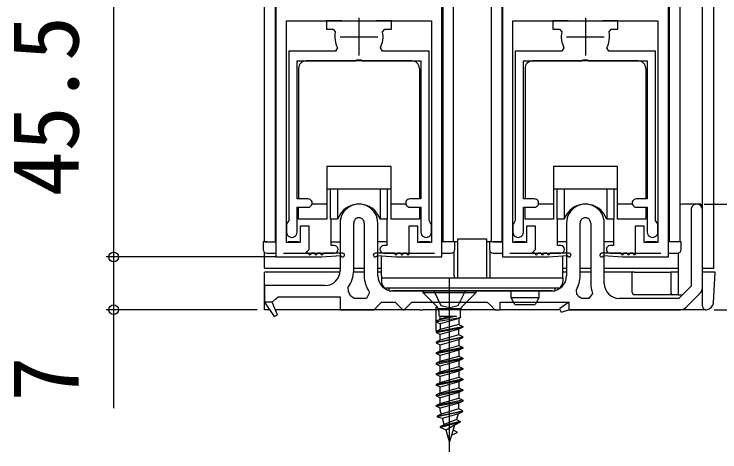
# Model space of a CAD drawing. Units: millimetres, scale not verified. Extents: x -525 to 525, y -782 to 777.
# Drawn here: x 78 to 171.5, y 238.7 to 296.7 of the extents above; entities that cross this region are included whole.
import ezdxf
from ezdxf.enums import TextEntityAlignment as Align

# ---------------------------------------------------------------- set-up
doc = ezdxf.new("R2010")
doc.units = ezdxf.units.MM
doc.header["$LTSCALE"] = 4
for name, color, linetype in [('0-2_YKK_11', 7, 'Continuous'), ('0-3_YKK_12', 2, 'Continuous'), ('0-4_YKK_13', 4, 'Continuous'), ('0-6_YKK_D', 6, 'Continuous')]:
    doc.layers.add(name, color=color, linetype=linetype)
doc.styles.add('ＭＳ ゴシック', font='')
doc.styles.get('ＭＳ ゴシック').set_extended_font_data('MS Gothic')

msp = doc.modelspace()

# ---------------------------------------------------------------- linework, layer by layer
at = {"layer": '0-2_YKK_11'}
for p, q in [((123.681, 296.2), (123.681, 291.2)), ((153.681, 296.2), (153.681, 291.2)), ((121.181, 293.7), (126.181, 293.7)), ((151.181, 293.7), (156.181, 293.7)), ((169.181, 260.414), (169.181, 270.75)), ((121.181, 269), (121.181, 262.7)), ((122.981, 262.7), (122.981, 269)), ((124.381, 269), (124.381, 262)), ((126.181, 262), (126.181, 269)), ((151.181, 269), (151.181, 262)), ((152.981, 262), (152.981, 269)), ((154.381, 269), (154.381, 261)), ((156.181, 261), (156.181, 269)), ((113.681, 265), (116.581, 265)), ((117.781, 265), (117.381, 265)), ((118.581, 265), (118.181, 265)), ((121.531, 265), (118.981, 265)), ((128.381, 265), (125.831, 265)), ((129.181, 265), (128.781, 265)), ((129.981, 265), (129.581, 265)), ((130.781, 265), (133.681, 265)), ((143.684, 265), (146.584, 265)), ((147.784, 265), (147.384, 265)), ((148.584, 265), (148.184, 265)), ((151.534, 265), (148.984, 265)), ((158.384, 265), (155.834, 265)), ((159.184, 265), (158.784, 265)), ((159.984, 265), (159.584, 265)), ((160.784, 265), (163.684, 265)), ((122.28, 259.901), (122.273, 260.492)), ((149.181, 260), (128.181, 260)), ((152.563, 259.538), (152.489, 260.13)), ((166.973, 257.793), (168.888, 259.707)), ((112.181, 258.5), (111.181, 258.5)), ((151.481, 258.5), (151.481, 257.5))]:
    msp.add_line(p, q, dxfattribs=at)
for points in [[(112.681, 309), (112.681, 264.5), (113.681, 264.5), (118.781, 264.5), (121.286, 264.7)], [(126.076, 264.7), (128.581, 264.5), (133.681, 264.5), (134.681, 264.5), (134.681, 309)], [(142.684, 309), (142.684, 264.5), (143.684, 264.5), (148.784, 264.5), (151.289, 264.7)], [(156.079, 264.7), (158.584, 264.5), (163.684, 264.5), (164.684, 264.5), (164.684, 309)], [(116.981, 265), (116.581, 265), (117.081, 265.5), (117.081, 268.6), (115.881, 268.6), (115.881, 266.4), (114.081, 266.4), (114.081, 295.8), (133.281, 295.8), (133.281, 266.4), (131.481, 266.4), (131.481, 268.6), (130.281, 268.6), (130.281, 265), (130.381, 265)], [(121.407, 295.8), (119.381, 295.8), (119.381, 294.7), (120.252, 294.7), (120.546, 294.34)], [(126.816, 294.34), (127.11, 294.7), (127.981, 294.7), (127.981, 295.8), (125.955, 295.8)], [(146.984, 265), (146.584, 265), (147.084, 265.5), (147.084, 268.6), (145.884, 268.6), (145.884, 266.4), (144.084, 266.4), (144.084, 295.8), (163.284, 295.8), (163.284, 266.4), (161.484, 266.4), (161.484, 268.6), (160.284, 268.6), (160.284, 265), (160.384, 265)], [(151.407, 295.8), (149.381, 295.8), (149.381, 294.7), (150.251, 294.7), (150.545, 294.34)], [(156.816, 294.34), (157.11, 294.7), (157.981, 294.7), (157.981, 295.8), (155.954, 295.8)], [(120.835, 292.237), (120.568, 291.8), (114.381, 291.8), (114.381, 269.32), (114.231, 269.06), (114.081, 268.8), (114.081, 267.8)], [(133.281, 267.8), (133.281, 268.8), (133.131, 269.06), (132.981, 269.32), (132.981, 291.8), (126.794, 291.8), (126.527, 292.237)], [(150.835, 292.237), (150.568, 291.8), (144.381, 291.8), (144.381, 269.32), (144.231, 269.06), (144.081, 268.8), (144.081, 267.8)], [(163.281, 267.8), (163.281, 268.8), (163.131, 269.06), (162.981, 269.32), (162.981, 291.8), (156.793, 291.8), (156.527, 292.237)], [(116.931, 272.2), (115.481, 272.2), (115.481, 290.5), (123.223, 290.5), (123.406, 290.62), (123.956, 290.62), (124.139, 290.5), (131.881, 290.5), (131.881, 272.2), (130.431, 272.2)], [(146.931, 272.2), (145.481, 272.2), (145.481, 290.5), (153.222, 290.5), (153.406, 290.62), (153.956, 290.62), (154.139, 290.5), (161.881, 290.5), (161.881, 272.2), (160.431, 272.2)], [(115.481, 267.8), (115.481, 271.1), (116.931, 271.1)], [(130.431, 271.1), (131.881, 271.1), (131.881, 267.8)], [(145.481, 267.8), (145.481, 271.1), (146.931, 271.1)], [(167.681, 270.75), (167.681, 260.621), (166.059, 259), (158.181, 259)], [(160.431, 271.1), (161.881, 271.1), (161.881, 267.8)], [(119.181, 260.7), (111.181, 260.7), (111.181, 258.5), (112.435, 256.593), (112.871, 256.823), (112.181, 258.5), (112.187, 258.5), (112.683, 258.938), (112.981, 259.2), (121.181, 259.2), (121.181, 257.5), (125.681, 257.5), (126.181, 258), (126.681, 258.5), (128.481, 258.5), (128.981, 258), (129.481, 257.5), (129.681, 257.5), (130.181, 258), (130.681, 258.5), (140.681, 258.5), (141.181, 258), (141.681, 257.5), (142.381, 257.5), (142.381, 258.5), (151.481, 258.5), (150.253, 257.631), (150.463, 257.199), (151.481, 257.5), (166.266, 257.5)], [(125.089, 259.791), (124.682, 259), (123.049, 259), (122.575, 259.34)], [(154.619, 259.674), (154.151, 259), (153.213, 259), (152.78, 259.25)]]:
    msp.add_lwpolyline(points, dxfattribs=at)
for centre, radius, start, end in [((123.681, 293.7), 3.2, 168.46306, 207.20291), ((123.681, 293.7), 3.2, 332.79709, 11.53694), ((153.681, 293.7), 3.2, 168.46306, 207.20291), ((153.681, 293.7), 3.2, 332.79709, 11.53694), ((116.931, 271.65), 0.55, 269.99999, 90.00001), ((130.431, 271.65), 0.55, 89.99999, 270.00001), ((146.931, 271.65), 0.55, 269.99999, 90.00001), ((160.431, 271.65), 0.55, 89.99999, 270.00001), ((123.681, 269), 2.5, 359.99999, 180.00001), ((153.681, 269), 2.5, 359.99999, 180.00001), ((168.431, 270.75), 0.75, 359.99999, 180.00001), ((123.681, 269), 0.7, 359.99999, 180.00001), ((153.681, 269), 0.7, 359.99999, 180.00001), ((114.781, 267.8), 0.7, 179.99999, 0.00001), ((132.581, 267.8), 0.7, 179.99999, 0.00001), ((144.781, 267.8), 0.7, 179.99999, 0.00001), ((162.581, 267.8), 0.7, 179.99999, 0.00001), ((117.181, 265), 0.2, 179.99999, 0.00001), ((117.981, 265), 0.2, 179.99999, 0.00001), ((118.781, 265), 0.2, 179.99999, 0.00001), ((121.531, 264.75), 0.25, 191.53696, 90), ((125.831, 264.75), 0.25, 90, 348.46304), ((128.581, 265), 0.2, 179.99999, 0.00001), ((129.381, 265), 0.2, 179.99999, 0.00001), ((130.181, 265), 0.2, 179.99999, 0.00001), ((147.184, 265), 0.2, 179.99999, 0.00001), ((147.984, 265), 0.2, 179.99999, 0.00001), ((148.784, 265), 0.2, 179.99999, 0.00001), ((151.534, 264.75), 0.25, 191.53696, 90), ((155.834, 264.75), 0.25, 90, 348.46304), ((158.584, 265), 0.2, 179.99999, 0.00001), ((159.384, 265), 0.2, 179.99999, 0.00001), ((160.184, 265), 0.2, 179.99999, 0.00001), ((119.181, 262.7), 2, 270.00001, 359.99999), ((119.181, 262.7), 3.8, 324.46721, 359.99999), ((128.181, 262), 3.8, 179.99998, 215.54875), ((128.181, 262), 2, 180.00001, 269.99999), ((149.181, 262), 2, 270.00001, 359.99999), ((149.181, 262), 3.8, 330.5264, 359.99998), ((158.181, 261), 3.8, 179.99999, 200.4162), ((158.181, 261), 2, 180.00001, 269.99999), ((168.181, 260.414), 1, 315.00003, 0.00002), ((120.681, 258.7), 2, 18.66298, 36.89788), ((151.481, 258.5), 1.5, 30.00006, 43.80072), ((166.266, 258.5), 1, 269.99998, 314.99997)]:
    msp.add_arc(centre, radius, start, end, dxfattribs=at)
at = {"layer": '0-3_YKK_12'}
for p, q in [((111.181, 266.5), (111.181, 406)), ((112.581, 406), (112.581, 266.5)), ((134.781, 406), (134.781, 266.5)), ((136.181, 406), (136.181, 266.5)), ((141.195, 406), (141.194, 266.5)), ((142.595, 406), (142.594, 266.5)), ((164.78, 406), (164.78, 266.5)), ((166.195, 406), (166.195, 266.5)), ((169.181, 263), (169.181, 406)), ((170.681, 263), (170.681, 406)), ((111.231, 266.5), (112.681, 266.5)), ((114.281, 266.5), (115.681, 266.5)), ((119.981, 266.5), (121.181, 266.5)), ((127.381, 266.5), (126.181, 266.5)), ((133.081, 266.5), (131.681, 266.5)), ((136.781, 266.5), (134.681, 266.5)), ((142.684, 266.5), (140.581, 266.5)), ((145.684, 266.5), (144.284, 266.5)), ((151.181, 266.5), (149.981, 266.5)), ((157.381, 266.5), (156.181, 266.5)), ((163.084, 266.5), (161.684, 266.5)), ((166.195, 266.5), (164.684, 266.5)), ((111.181, 263), (111.181, 265.1)), ((111.181, 263), (121.171, 263)), ((122.975, 263), (124.381, 263)), ((126.181, 263), (126.681, 263)), ((150.681, 263), (151.181, 263)), ((152.981, 263), (154.381, 263)), ((156.181, 263), (165.981, 263)), ((169.181, 263), (170.681, 263))]:
    msp.add_line(p, q, dxfattribs=at)
at = {"layer": '0-4_YKK_13'}
for p, q in [((130.681, 290.5), (116.681, 290.5)), ((160.684, 290.5), (146.684, 290.5)), ((115.681, 289.5), (115.681, 272.217)), ((131.681, 289.5), (131.681, 272.217)), ((145.684, 289.5), (145.684, 272.217)), ((161.684, 289.5), (161.684, 272.217)), ((127.931, 273.5), (119.431, 273.5)), ((120.852, 273.5), (120.852, 269.5)), ((126.509, 273.5), (126.509, 269.5)), ((157.934, 273.5), (149.434, 273.5)), ((150.856, 273.5), (150.856, 269.5)), ((156.512, 273.5), (156.512, 269.5)), ((119.431, 271.5), (117.46, 271.5)), ((129.902, 271.5), (127.931, 271.5)), ((149.434, 271.5), (147.463, 271.5)), ((159.905, 271.5), (157.934, 271.5)), ((168.981, 271.5), (166.481, 271.5)), ((168.981, 271.5), (168.981, 271.26)), ((127.381, 269.5), (127.381, 266)), ((157.384, 269.5), (157.384, 266)), ((110.981, 266.5), (110.981, 265.5)), ((111.481, 266.5), (110.981, 266.5)), ((111.481, 266.5), (112.681, 266.5)), ((133.081, 266.5), (131.681, 266.5)), ((136.781, 266.9), (140.581, 266.9)), ((136.781, 261.997), (136.781, 266.9)), ((140.581, 266.9), (140.581, 261.997)), ((140.984, 266.5), (140.984, 265.5)), ((141.484, 266.5), (140.984, 266.5)), ((141.484, 266.5), (142.684, 266.5)), ((163.084, 266.5), (161.684, 266.5)), ((127.381, 266), (126.956, 266)), ((157.384, 266), (156.959, 266)), ((111.481, 265), (112.681, 265)), ((114.181, 265), (120.406, 265)), ((126.956, 265), (129.481, 265)), ((134.681, 265), (135.881, 265)), ((136.281, 261.997), (136.281, 265.2)), ((141.081, 261.997), (141.081, 265.205)), ((141.484, 265), (142.684, 265)), ((144.184, 265), (150.409, 265)), ((156.959, 265), (159.484, 265)), ((164.684, 265), (165.884, 265)), ((126.681, 261.997), (126.681, 264.5)), ((150.681, 261.997), (150.681, 264.5)), ((111.181, 257.5), (111.181, 262.5)), ((121.181, 262.5), (111.181, 262.5)), ((124.381, 262.5), (122.975, 262.5)), ((126.681, 262.5), (126.181, 262.5)), ((126.681, 261.997), (126.681, 261.7)), ((136.281, 261.997), (136.281, 261.7)), ((136.781, 261.7), (136.781, 261.997)), ((140.581, 261.997), (140.581, 261.7)), ((141.081, 261.7), (141.081, 261.997)), ((151.181, 262.5), (150.681, 262.5)), ((150.681, 261.7), (150.681, 261.997)), ((154.381, 262.5), (152.981, 262.5)), ((159.581, 262.5), (156.181, 262.5)), ((160.181, 262.5), (159.881, 262.5)), ((160.181, 262.5), (164.981, 262.5)), ((164.981, 262.5), (164.981, 259.8)), ((165.981, 262.5), (164.981, 262.5)), ((169.681, 262.5), (169.181, 262.5)), ((170.382, 262.5), (169.681, 262.5)), ((126.681, 261.7), (126.681, 261.2)), ((150.681, 261.7), (126.681, 261.7)), ((135.681, 238.653), (135.681, 261.788)), ((150.681, 261.7), (150.681, 261.2)), ((127.681, 260), (127.681, 260.4)), ((127.681, 260.4), (149.681, 260.4)), ((143.831, 259.066), (143.831, 260)), ((147.531, 260), (147.531, 259.066)), ((150.181, 260.334), (150.181, 260.4)), ((169.181, 258.002), (169.181, 260.414)), ((132.181, 259.75), (134.046, 257.884)), ((137.315, 257.884), (139.181, 259.75)), ((144.331, 258.2), (143.831, 259.066)), ((147.531, 259.066), (143.831, 259.066)), ((147.531, 259.066), (147.031, 258.2)), ((165.981, 259.5), (160.1, 259.5)), ((166.481, 259.5), (166.559, 259.5)), ((144.331, 258.2), (147.031, 258.2)), ((111.838, 257.5), (111.181, 257.5)), ((131.681, 257.5), (112.592, 257.5)), ((131.681, 257.5), (132.181, 257.5)), ((141.881, 257.5), (132.181, 257.5)), ((133.931, 254.706), (133.931, 257.835)), ((134.281, 257.65), (137.081, 257.65)), ((141.881, 257.5), (142.381, 257.5)), ((150.186, 257.5), (142.381, 257.5)), ((157.681, 257.5), (151.481, 257.5)), ((169.634, 257.5), (157.681, 257.5)), ((137.081, 256.418), (133.967, 255.881)), ((135.803, 256.65), (134.441, 256.265)), ((136.921, 256.335), (134.441, 255.635)), ((136.921, 255.565), (134.441, 254.865)), ((133.931, 254.6), (133.931, 254.5)), ((134.441, 253.465), (134.441, 254.235)), ((133.931, 253.2), (133.931, 253.1)), ((134.441, 252.065), (134.441, 252.835)), ((133.931, 251.8), (133.931, 251.7)), ((134.441, 250.665), (134.441, 251.435)), ((133.931, 250.4), (133.931, 250.3)), ((134.441, 249.265), (134.441, 250.035)), ((133.931, 249), (133.931, 248.9)), ((134.441, 247.865), (134.441, 248.635)), ((133.931, 247.6), (133.931, 247.5)), ((134.441, 246.465), (134.441, 247.235)), ((133.931, 246.2), (133.931, 246.1)), ((134.441, 245.065), (134.441, 245.835)), ((133.931, 244.8), (133.931, 244.7)), ((134.05, 243.4), (137.431, 244.1)), ((134.441, 244.175), (134.441, 244.435)), ((136.921, 244.365), (134.56, 243.665)), ((137.431, 244), (134.05, 243.3)), ((137.097, 242.7), (134.478, 242)), ((137.097, 242.6), (134.478, 241.9)), ((136.587, 242.965), (134.988, 242.265)), ((136.358, 242.215), (135.217, 241.515))]:
    msp.add_line(p, q, dxfattribs=at)
for points in [[(131.681, 271.083), (131.681, 269.5), (127.931, 269.5), (127.931, 276.5), (119.431, 276.5), (119.431, 269.5), (115.681, 269.5), (115.681, 271.083)], [(161.684, 271.083), (161.684, 269.5), (157.934, 269.5), (157.934, 276.5), (149.434, 276.5), (149.434, 269.5), (145.684, 269.5), (145.684, 271.083)], [(120.852, 269.5), (119.931, 269.5), (119.931, 273.5)], [(127.431, 273.5), (127.431, 269.5), (126.509, 269.5)], [(150.856, 269.5), (149.934, 269.5), (149.934, 273.5)], [(157.434, 273.5), (157.434, 269.5), (156.512, 269.5)], [(120.406, 266), (119.981, 266), (119.981, 269.5)], [(150.409, 266), (149.984, 266), (149.984, 269.5)], [(115.681, 266.5), (115.181, 266.5), (114.281, 266.5)], [(136.381, 265.5), (136.381, 266.5), (134.681, 266.5)], [(145.684, 266.5), (145.184, 266.5), (144.284, 266.5)], [(166.384, 265.5), (166.384, 266.5), (164.684, 266.5)], [(129.481, 265), (130.481, 265), (130.779, 265)], [(159.484, 265), (160.484, 265), (160.782, 265)], [(165.981, 265.009), (165.981, 259.5), (166.481, 259.5)], [(159.881, 259.8), (159.881, 262.5), (159.581, 262.5)], [(170.632, 258.439), (170.881, 262.5), (170.382, 262.5)], [(127.181, 260.334), (127.181, 260.4), (150.181, 260.4)], [(127.681, 260), (149.681, 260), (149.681, 260.4)], [(133.581, 260), (134.536, 258.085), (135.681, 257.799), (136.826, 258.085), (137.781, 260)], [(137.081, 257.319), (137.081, 256.418), (136.921, 256.335), (136.921, 255.565), (137.431, 255.3), (137.431, 255.2), (136.921, 254.935), (134.441, 254.235), (133.931, 254.5), (137.431, 255.2)], [(134.281, 257.319), (134.281, 256.742), (134.441, 256.65), (136.621, 256.65), (134.035, 256.054), (134.441, 256.265), (134.441, 256.65)], [(134.035, 256.054), (133.967, 255.881), (134.441, 255.635), (134.441, 254.865), (133.931, 254.6), (137.431, 255.3)], [(137.431, 253.9), (136.921, 254.165), (136.921, 254.935)], [(136.921, 254.165), (134.441, 253.465), (133.931, 253.2), (137.431, 253.9), (137.431, 253.8), (133.931, 253.1), (134.441, 252.835), (136.921, 253.535), (137.431, 253.8)], [(136.921, 253.535), (136.921, 252.765), (137.431, 252.5), (137.431, 252.4), (136.921, 252.135), (134.441, 251.435), (133.931, 251.7), (137.431, 252.4)], [(137.431, 252.5), (133.931, 251.8), (134.441, 252.065), (136.921, 252.765)], [(136.921, 252.135), (136.921, 251.365), (137.431, 251.1), (137.431, 251), (136.921, 250.735), (134.441, 250.035), (133.931, 250.3), (137.431, 251)], [(137.431, 251.1), (133.931, 250.4), (134.441, 250.665), (136.921, 251.365)], [(136.921, 250.735), (136.921, 249.965), (137.431, 249.7), (137.431, 249.6), (136.921, 249.335), (134.441, 248.635), (133.931, 248.9), (137.431, 249.6)], [(137.431, 249.7), (133.931, 249), (134.441, 249.265), (136.921, 249.965)], [(136.921, 249.335), (136.921, 248.565), (137.431, 248.3), (137.431, 248.2), (136.921, 247.935), (134.441, 247.235), (133.931, 247.5), (137.431, 248.2)], [(137.431, 248.3), (133.931, 247.6), (134.441, 247.865), (136.921, 248.565)], [(136.921, 247.935), (136.921, 247.165), (137.431, 246.9), (137.431, 246.8), (136.921, 246.535), (134.441, 245.835), (133.931, 246.1), (137.431, 246.8)], [(137.431, 246.9), (133.931, 246.2), (134.441, 246.465), (136.921, 247.165)], [(136.921, 246.535), (136.921, 245.765), (137.431, 245.5), (137.431, 245.4), (136.921, 245.135), (134.441, 244.435), (133.931, 244.7), (137.431, 245.4)], [(137.431, 245.5), (133.931, 244.8), (134.441, 245.065), (136.921, 245.765)], [(136.813, 243.704), (136.587, 242.965), (137.097, 242.7), (137.097, 242.6), (136.358, 242.215), (135.681, 240), (135.217, 241.515), (134.478, 241.9), (134.478, 242), (134.988, 242.265), (134.728, 243.116), (136.921, 243.735), (137.431, 244), (137.431, 244.1), (136.921, 244.365), (136.921, 245.135)], [(134.476, 243.942), (134.56, 243.665), (134.05, 243.4), (134.05, 243.3), (134.728, 243.116)], [(136.159, 241.565), (136.669, 241.3), (136.669, 241.2), (135.93, 240.815)]]:
    msp.add_lwpolyline(points, dxfattribs=at)
msp.add_lwpolyline([(132.181, 259.75), (132.181, 260), (139.181, 260), (139.181, 259.75)], close=True, dxfattribs=at)
for centre, radius, start, end in [((116.681, 289.5), 1, 89.99998, 180.00002), ((130.681, 289.5), 1, 0, 89.99998), ((146.684, 289.5), 1, 89.99998, 180.00002), ((160.684, 289.5), 1, 0, 89.99998), ((123.681, 268.5), 3, 19.47123, 160.52879), ((153.684, 268.5), 3, 19.47123, 160.52879), ((166.481, 271), 0.5, 90, 124.86876), ((120.406, 265.5), 0.5, 270, 90), ((126.956, 265.5), 0.5, 90, 270), ((150.409, 265.5), 0.5, 270, 90), ((156.959, 265.5), 0.5, 90, 270), ((111.481, 265.5), 0.5, 180, 270), ((135.881, 265.5), 0.5, 270, 0), ((141.484, 265.5), 0.5, 180, 270), ((165.884, 265.5), 0.5, 270, 0), ((127.681, 261.2), 1, 180, 240), ((149.681, 261.2), 1, 300, 0), ((160.181, 259.8), 0.3, 180, 270), ((165.281, 259.8), 0.3, 180, 270), ((169.634, 258.5), 1, 275.33842, 356.5), ((133.481, 257.319), 0.8, 0, 44.99999), ((137.881, 257.319), 0.8, 134.99999, 179.99998), ((169.681, 258.002), 0.5, 180, 275.33842), ((169.634, 258.5), 1, 270, 275.33842), ((135.241, 244.175), 0.8, 179.99998, 196.99998)]:
    msp.add_arc(centre, radius, start, end, dxfattribs=at)
at = {"layer": '0-6_YKK_D'}
for p, q in [((91.181, 310), (91.181, 264.5)), ((169.431, 271.5), (231.681, 271.5)), ((169.431, 271.5), (231.681, 271.5)), ((112.681, 264.5), (90.181, 264.5)), ((112.681, 264.5), (90.181, 264.5)), ((110.181, 257.5), (90.181, 257.5)), ((170.727, 257.504), (271.681, 257.504)), ((170.727, 257.504), (231.681, 257.504)), ((170.727, 257.504), (251.681, 257.504))]:
    msp.add_line(p, q, dxfattribs=at)
msp.add_lwpolyline([(91.181, 264.5), (91.181, 257.5), (91.181, 244.473)], dxfattribs=at)
for centre in [(91.181, 264.5), (91.181, 264.5), (91.181, 257.5)]:
    msp.add_circle(centre, 0.637, dxfattribs=at)

# ---------------------------------------------------------------- texts
at = {"layer": '0-6_YKK_D', "style": 'ＭＳ ゴシック'}
for s, p in [('45.5', (89.181, 272.523)), ('7', (89.181, 245.314))]:
    msp.add_text(s, height=8.798, rotation=90, dxfattribs=at).set_placement(p, align=Align.BOTTOM_LEFT)

doc.saveas('drawing.dxf')
